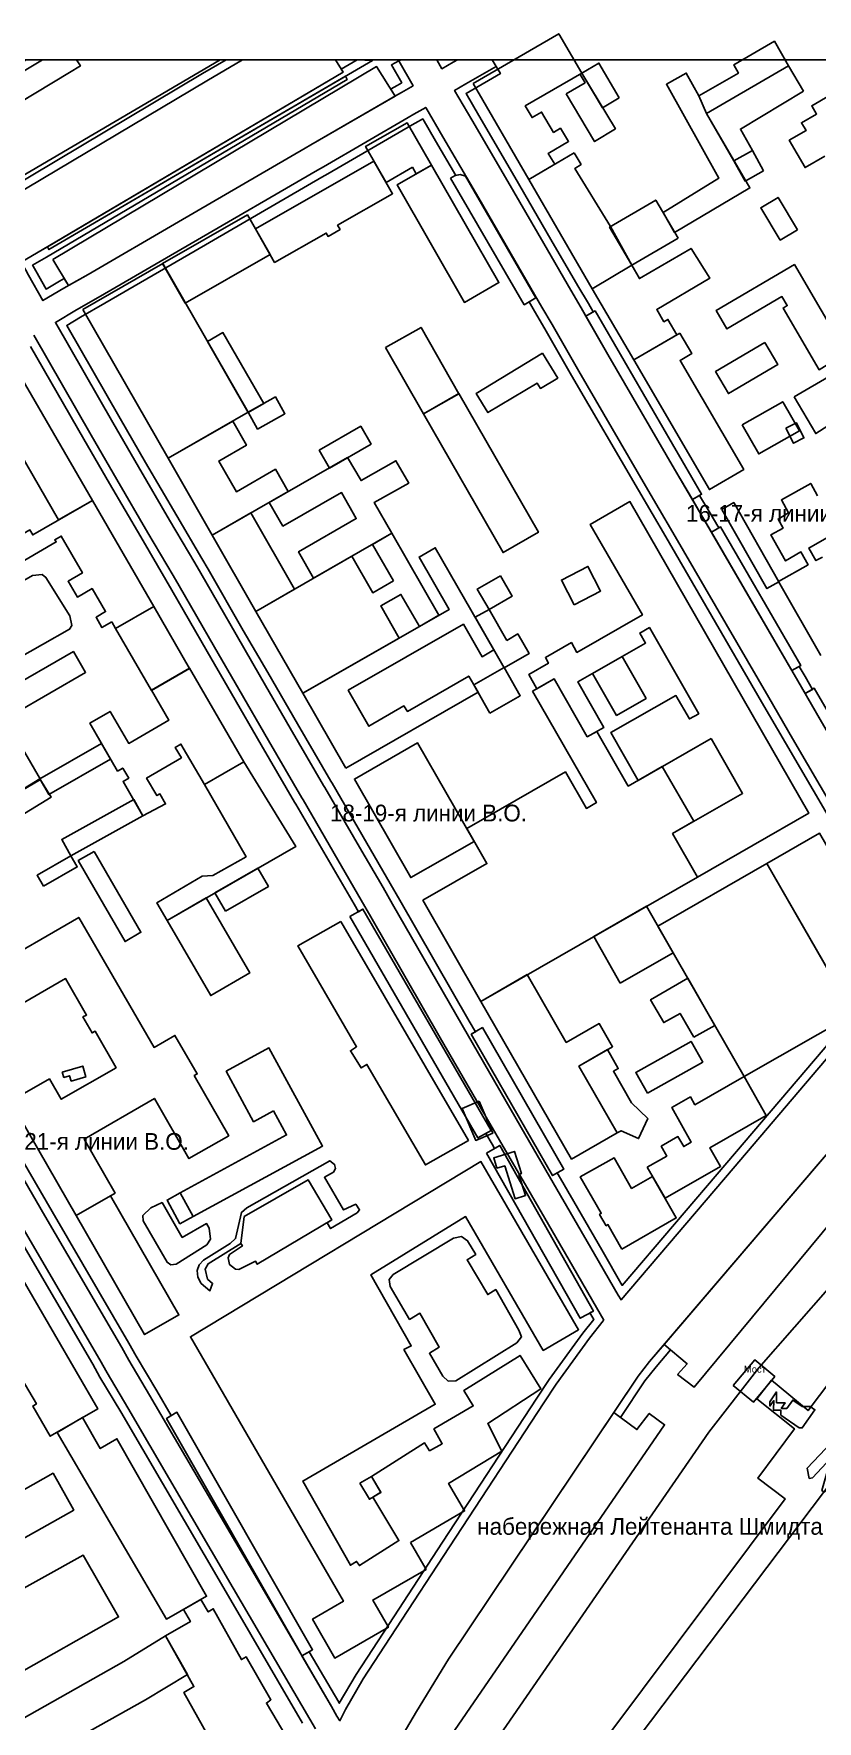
# Model space of a CAD drawing. Extents: x -1571 to 863, y -881 to 2148.
# Drawn here: x -625 to -344, y 1454 to 2059 of the extents above; entities that cross this region are included whole.
import ezdxf

# ---------------------------------------------------------------- set-up
doc = ezdxf.new("R2010")
doc.units = 0
for name, color, linetype in [('AREAS', 62, 'CONTINUOUS'), ('BRIDGES', 34, 'CONTINUOUS'), ('BUILDINGS_CONTEXT', 9, 'CONTINUOUS'), ('LABELS', 7, 'CONTINUOUS'), ('LAND_EDGE', 8, 'CONTINUOUS'), ('ROADS_CITY', 8, 'CONTINUOUS'), ('SIDEWALKS', 9, 'CONTINUOUS'), ('WATER', 5, 'CONTINUOUS')]:
    doc.layers.add(name, color=color, linetype=linetype)

msp = doc.modelspace()

# ---------------------------------------------------------------- linework, layer by layer
at = {"layer": 'AREAS'}
for points in [[(-644.819, 2025.546), (-633, 2005.7), (-557.7, 2050), (-609.177, 2050), (-607.787, 2047.74), (-611.666, 2045.353), (-642.304, 2027.03), (-644.01, 2026.026)], [(-619.656, 1982.827), (-619.1, 1981.9), (-503.1, 2049.7), (-508.6, 2050), (-514.33, 2046.644), (-513.655, 2045.501)], [(-617.7, 1978.3), (-612.077, 1968.959), (-605.05, 1972.997), (-572.66, 1991.791), (-527.247, 2018.199), (-525.146, 2019.399), (-494.978, 2036.923), (-501.6, 2047.5)], [(-475.1, 2007.5), (-448.7, 1962.1), (-444.5, 1964.6), (-469.8, 2008.2), (-471.7, 2008.8), (-473.5, 2008.4)], [(-426.584, 1957.991), (-418.702, 1944.197), (-394.819, 1903.126), (-388.416, 1892.216), (-385.1, 1894.1), (-423.3, 1959.9)], [(-370.6, 1919), (-364.6, 1908.6), (-350, 1916.9), (-356, 1927.3)], [(-381.574, 1880.497), (-352.714, 1830.831), (-349.5, 1832.7), (-378.3, 1882.4)], [(-644.2, 1853.2), (-643.7, 1850), (-635.8, 1835.5), (-634.5, 1834.6), (-631.1, 1834.7), (-611.7, 1845.7), (-610.9, 1847), (-611.6, 1850.5), (-620.2, 1864.3), (-621.5, 1865.3), (-625, 1865), (-643.4, 1854.4)], [(-347.95, 1822.61), (-342.112, 1812.515), (-326.811, 1786.313), (-322.304, 1778.506), (-319.1, 1780.4), (-344.7, 1824.5)], [(-511.2, 1742.6), (-465.3, 1663.2), (-460.5, 1665.9), (-506.5, 1745.3)], [(-467.7, 1700.4), (-438.5, 1649.7), (-434.5, 1652), (-463.7, 1702.8)], [(-398.504, 1589.149), (-390.3, 1582.2), (-393.7, 1578.4), (-387.8, 1573.8), (-287.3, 1695.1), (-292.5, 1699.2), (-301.9, 1687.8), (-308.879, 1694.101)], [(-462.2, 1657.8), (-428.6, 1598.5), (-423.9, 1601.1), (-457.5, 1660.5)], [(-565.9, 1615.6), (-565.7, 1613.3), (-564.5, 1611), (-561.4, 1608.4), (-560.4, 1611), (-562.3, 1612.6), (-563.1, 1616.1), (-562, 1618.1), (-550.3, 1625.3), (-549.1, 1635), (-526.2, 1648.2), (-517.7, 1633.8), (-519.4, 1632.8), (-518.1, 1630.7), (-508.6, 1636.3), (-507.7, 1637.4), (-509.1, 1639.4), (-513.5, 1637.4), (-520.3, 1649.1), (-517.1, 1650.9), (-516.3, 1652.2), (-516.7, 1653.7), (-518.4, 1655), (-548.2, 1638.1), (-550.1, 1636.5), (-552.2, 1627.1), (-554.1, 1625.4), (-563.7, 1619.4), (-565.2, 1617.7)], [(-554.8, 1620.2), (-554.3, 1617.8), (-552.2, 1616.1), (-551, 1616), (-545, 1619), (-544.4, 1617.9), (-517.7, 1633.8), (-526.2, 1648.2), (-549.1, 1635), (-550.3, 1625.3), (-549.7, 1624.5), (-554.3, 1621.4)], [(-585.4, 1635.4), (-585.3, 1633.5), (-576.7, 1618.6), (-575.4, 1617.7), (-573.5, 1617.9), (-562.5, 1624.9), (-561.2, 1626.9), (-561.6, 1630.9), (-562.6, 1632.5), (-571.3, 1627.5), (-578.5, 1640), (-582.6, 1638.1)], [(-497.1, 1612.4), (-496.7, 1609.9), (-489.8, 1598.1), (-486.1, 1600.3), (-479.2, 1588.1), (-482.7, 1586), (-477.9, 1577.8), (-476, 1576), (-473.2, 1576.1), (-451.4, 1589.7), (-449.7, 1591.9), (-450.6, 1594.3), (-458.9, 1608.8), (-461.8, 1607), (-469.2, 1619.5), (-466.1, 1621.4), (-469, 1626.3), (-471.2, 1627.8), (-474, 1627.3), (-495.7, 1614.2)], [(-576.9, 1562.6), (-529.067, 1478.572), (-528.388, 1477.407), (-524.6, 1479.6), (-573.2, 1564.8)], [(-493.482, 1447), (-481.6, 1439.2), (-398.4, 1560.3), (-403.9, 1564.4), (-408.3, 1558.6), (-416.605, 1564.691), (-475.842, 1476.269), (-487.261, 1457.503), (-490.941, 1451.336), (-493.394, 1447.186)]]:
    msp.add_lwpolyline(points, close=True, dxfattribs=at)
at = {"layer": 'BRIDGES'}
msp.add_lwpolyline([(-373.741, 1574.391), (-366.541, 1568.391), (-358.859, 1577.609), (-366.059, 1583.609)], close=True, dxfattribs=at)
at = {"layer": 'BUILDINGS_CONTEXT'}
for points in [[(-467, 2041.4), (-447.1, 2007), (-437.7, 2012.5), (-440.1, 2016.4), (-432.8, 2020.7), (-435.7, 2025.4), (-438.2, 2023.9), (-442.5, 2031.2), (-445.9, 2029.2), (-448.3, 2033.4), (-428, 2045.2), (-436.3, 2059.3)], [(-353.9, 2047.8), (-359, 2056.6), (-373.6, 2048.1), (-371.9, 2045.2), (-386.1, 2037), (-383.3, 2030.7)], [(-414.6, 2036.3), (-421.94, 2048.768), (-428, 2045.2), (-420.66, 2032.732)], [(-348.6, 2038.7), (-353.9, 2047.8), (-383.3, 2030.7), (-373.5, 2013.7), (-366.9, 2017.4), (-371.2, 2025.1)], [(-433.7, 2037.7), (-423.5, 2020.6), (-416, 2025.2), (-428, 2045.2), (-428.7, 2044.7), (-426.9, 2041.7)], [(-386.1, 2037), (-390.6, 2045.2), (-397.7, 2041.2), (-378.9, 2007.5), (-398.9, 1995.2), (-394.8, 1988), (-367.8, 2004), (-383.3, 2030.7)], [(-488.7, 2011.4), (-487.4, 2009), (-481.9, 2012.2), (-490.7, 2027.4), (-505.6, 2018.9), (-498.2, 2005.9)], [(-430.8, 2016.6), (-447.1, 2007), (-424.3, 1967.8), (-410.1, 1976.3), (-417.8, 1990.1), (-430.5, 2011), (-428.3, 2012.4)], [(-362.9, 2010.1), (-366.9, 2017.4), (-373.535, 2013.764), (-369.535, 2006.464)], [(-545, 1989.3), (-538.2, 1977.3), (-519.7, 1987.8), (-519, 1986.6), (-514.7, 1989.1), (-515.6, 1990.6), (-495.9, 2001.9), (-502.6, 2013.6)], [(-481.9, 2012.2), (-494.3, 2005.1), (-470.153, 1962.927), (-457.753, 1970.027)], [(-393.537, 1985.992), (-401.517, 1999.629), (-418.08, 1989.936), (-410.1, 1976.3)], [(-350.7, 1989), (-357.7, 2000.6), (-363.882, 1996.87), (-356.882, 1985.27)], [(-570.2, 1962.7), (-539.8, 1980.1), (-547.945, 1994.331), (-578.345, 1976.931)], [(-410.1, 1976.3), (-424.3, 1967.8), (-409.4, 1942.3), (-394, 1951.3), (-397.2, 1956.8), (-398.6, 1956), (-401.2, 1960.4), (-382.2, 1971.6), (-388.9, 1982.3), (-407.4, 1971.5)], [(-607, 1960.4), (-576.4, 1907), (-547.7, 1923.5), (-578.3, 1976.9)], [(-351.9, 1929.1), (-344.2, 1915.9), (-324, 1928.8), (-351.8, 1976.5), (-379.9, 1960), (-376, 1953.4), (-356.3, 1965), (-354.4, 1961.8), (-355.9, 1960.9), (-343, 1938.8), (-340.1, 1940.5), (-338.2, 1937.1)], [(-542.1, 1926.7), (-556.708, 1952.114), (-562.3, 1948.9), (-547.692, 1923.486)], [(-498.4, 1946.7), (-484.8, 1922.9), (-472.082, 1930.168), (-485.682, 1953.968)], [(-392.9, 1951.9), (-409.4, 1942.3), (-382.3, 1895.8), (-370, 1903), (-392.8, 1942.1), (-388.6, 1944.6)], [(-634.1, 1944.7), (-654.8, 1932.7), (-646.3, 1918.2), (-637.5, 1923.3), (-636.4, 1921.4), (-636.7, 1921.3), (-615.7, 1884.9), (-603.5, 1891.9)], [(-442.1, 1944.7), (-465.9, 1930.3), (-461.7, 1923.4), (-444.1, 1934), (-442.9, 1932.1), (-436.7, 1935.8)], [(-362.4, 1948.5), (-380.1, 1938.1), (-375.487, 1930.249), (-357.787, 1940.649)], [(-547.701, 1923.503), (-544.277, 1917.46), (-534.5, 1923), (-537.924, 1929.043)], [(-484.807, 1922.913), (-456.3, 1873.2), (-443.593, 1880.487), (-472.1, 1930.2)], [(-553.2, 1920.3), (-576.4, 1907), (-560.6, 1879.4), (-533.3, 1895.1), (-537.9, 1903.1), (-551.9, 1895), (-558.2, 1906), (-548.3, 1911.7)], [(-354.92, 1917.84), (-352.2, 1912.4), (-348.4, 1914.3), (-351.12, 1919.74)], [(-518.505, 1903.497), (-503.6, 1912.1), (-507.295, 1918.503), (-522.2, 1909.9)], [(-512, 1907.3), (-540.1, 1891.2), (-535.2, 1882.7), (-514.2, 1894.7), (-508.9, 1885.4), (-529.6, 1873.5), (-524.2, 1864), (-496.2, 1880.1), (-502.5, 1891.1), (-490.1, 1898.1), (-494.7, 1906.1), (-507.2, 1899)], [(-596.5, 1848.4), (-595.2, 1846), (-581.5, 1853.9), (-603.5, 1891.9), (-624.9, 1879.5), (-625.9, 1881.3), (-658.5, 1862.4), (-653.2, 1853.2), (-636.6, 1862.8), (-637.7, 1864.7), (-616.5, 1877), (-617, 1877.8), (-614.7, 1879.1), (-607.1, 1865.9), (-612.2, 1862.9), (-608.9, 1857.2), (-603.6, 1860.3), (-598.8, 1852), (-602.2, 1850), (-600.1, 1846.3)], [(-381.7, 1806.5), (-370.4, 1786.8), (-395.5, 1772.4), (-386.6, 1756.8), (-346.7, 1779.7), (-410.8, 1891.5), (-425, 1883.3), (-406.3, 1850.8), (-429.8, 1837.4), (-431.8, 1840.9), (-441.1, 1835.5), (-440, 1833.5), (-447.1, 1829.4), (-444.2, 1824.3), (-438, 1827.9), (-426.1, 1807.1), (-420.2, 1810.4), (-429.5, 1826.8), (-405.2, 1840.7), (-407.3, 1844.3), (-403.8, 1846.3), (-386.1, 1815.4), (-389.5, 1813.5), (-394.3, 1821.9), (-417.7, 1808.6), (-407.9, 1791.4)], [(-357.452, 1862.716), (-373.6, 1891.1), (-377.848, 1888.684), (-361.7, 1860.3)], [(-560.603, 1879.405), (-544.9, 1852.1), (-530.997, 1860.095), (-546.7, 1887.4)], [(-495.6, 1863), (-503, 1858.8), (-510.5, 1871.9), (-544.9, 1852.1), (-528.1, 1822.7), (-493.5, 1842.5), (-500.1, 1854.1), (-492.9, 1858.2), (-486.3, 1846.7), (-479.3, 1850.7), (-496.2, 1880.1), (-503.1, 1876.1)], [(-512.7, 1795.8), (-465.2, 1823.1), (-468.6, 1828.9), (-490.6, 1816.2), (-491.8, 1818.2), (-504.4, 1810.9), (-511.8, 1823.8), (-470.5, 1847.5), (-463.8, 1835.8), (-459.6, 1838.3), (-480.6, 1874.9), (-486.4, 1871.6), (-475.6, 1852.8), (-528.1, 1822.7)], [(-457.2, 1864.9), (-465.516, 1860.091), (-461.3, 1852.8), (-452.984, 1857.609)], [(-430.8, 1854.5), (-421.3, 1859.4), (-425.852, 1868.225), (-435.352, 1863.325)], [(-581.5, 1853.9), (-595.2, 1846), (-582.374, 1823.757), (-568.674, 1831.657)], [(-454.9, 1841.7), (-461.3, 1852.8), (-466.3, 1850), (-455.9, 1831.9), (-446.9, 1837), (-451, 1844)], [(-631.6, 1815.4), (-605.973, 1830.216), (-610.3, 1837.7), (-635.927, 1822.884)], [(-424.21, 1829.817), (-415.6, 1814.8), (-404.99, 1820.883), (-413.6, 1835.9)], [(-582.3, 1823.8), (-576.1, 1813.1), (-590.5, 1804.7), (-597.2, 1816.2), (-604.4, 1812), (-594.5, 1794.8), (-592.6, 1795.9), (-590.5, 1792.3), (-592.5, 1791.1), (-585.4, 1778.7), (-577.3, 1783), (-579.3, 1786.6), (-580.4, 1786), (-584.1, 1792.3), (-571.6, 1799.6), (-573.8, 1803.3), (-571.8, 1804.5), (-563.3, 1790), (-549.2, 1798.1), (-568.7, 1831.7)], [(-461, 1815.6), (-450.1, 1821.8), (-455.858, 1831.924), (-466.758, 1825.724)], [(-445.7, 1823.5), (-422.8, 1783.5), (-426.4, 1781.4), (-433.9, 1794.5), (-469.3, 1774.2), (-462.1, 1761.6), (-485, 1748.5), (-464.2, 1712.2), (-386.6, 1756.8), (-395.5, 1772.4), (-387.9, 1776.8), (-399.2, 1796.4), (-411.4, 1789.4), (-422.7, 1809), (-426.1, 1807.1), (-438, 1827.9)], [(-645.6, 1812.1), (-630.8, 1786.7), (-622.13, 1791.752), (-636.93, 1817.152)], [(-600.2, 1804.7), (-622.314, 1791.992), (-619.1, 1786.4), (-596.986, 1799.108)], [(-466.7, 1769.6), (-486.9, 1804.9), (-509.604, 1791.908), (-489.404, 1756.608)], [(-576.7, 1741.2), (-530.6, 1767.7), (-549.2, 1798.1), (-563.3, 1790), (-548.4, 1764.1), (-560.3, 1757.3), (-564.1, 1757.1), (-580.4, 1747.6)], [(-646.803, 1777.069), (-642.797, 1770.494), (-618.294, 1785.426), (-622.3, 1792)], [(-588.711, 1784.65), (-614.5, 1770.3), (-611.189, 1764.35), (-585.4, 1778.7)], [(-316.1, 1726), (-342.8, 1772.5), (-361.7, 1761.6), (-335, 1715.1)], [(-621.1, 1753.5), (-608.939, 1760.435), (-611.2, 1764.4), (-623.361, 1757.465)], [(-602.9, 1766), (-608.6, 1762.7), (-591.79, 1733.664), (-586.09, 1736.964)], [(-369.8, 1685.2), (-330.7, 1707.6), (-361.7, 1761.6), (-400.8, 1739.2)], [(-555.8, 1744.5), (-540.389, 1753.406), (-544.2, 1760), (-559.611, 1751.094)], [(-562.782, 1749.311), (-576.756, 1741.167), (-561.075, 1714.256), (-547.1, 1722.4)], [(-414.243, 1718.775), (-395.3, 1729.6), (-404.857, 1746.325), (-423.8, 1735.5)], [(-514.5, 1740.9), (-529.9, 1732.1), (-508.8, 1695.9), (-511, 1694.5), (-507.2, 1688.3), (-505.1, 1689.6), (-484.1, 1653.5), (-468.7, 1662.3)], [(-464.2, 1712.2), (-431.7, 1655.6), (-415.4, 1665), (-429.1, 1689), (-417, 1695.9), (-421.8, 1704.2), (-433.6, 1697.5), (-447.6, 1721.8)], [(-387.9, 1699.3), (-380.4, 1703.6), (-390.1, 1720.5), (-403.4, 1712.8), (-398.7, 1704.6), (-392.8, 1707.9)], [(-538.6, 1672.9), (-533.9, 1664.3), (-572, 1643.5), (-567.4, 1635), (-521, 1660.3), (-540.2, 1695.5), (-555.5, 1687.1), (-545.7, 1669)], [(-404.539, 1679.278), (-384.7, 1690.4), (-388.861, 1697.822), (-408.7, 1686.7)], [(-614.3, 1686.8), (-613.7, 1684.9), (-611.7, 1685.5), (-611.1, 1683.6), (-605.9, 1685.1), (-607, 1689)], [(-429.1, 1689), (-415.4, 1665), (-413.9, 1665.8), (-407.7, 1663), (-404.4, 1670.2), (-410.2, 1675.8), (-416.7, 1687.1), (-415, 1688.1), (-418.9, 1694.9)], [(-404.6, 1652.7), (-398.2, 1641.6), (-378.3, 1653), (-382.1, 1659.7), (-361.9, 1671.3), (-369.8, 1685.2), (-387.5, 1675.1), (-389.1, 1677.9), (-395.8, 1674.1), (-388.8, 1661.7), (-391.5, 1660.1), (-393.6, 1663.7), (-399.6, 1660.2), (-397.6, 1656.7)], [(-464.9, 1676.4), (-471, 1673.8), (-466.099, 1662.301), (-459.999, 1664.901)], [(-489.5, 1518.1), (-470.1, 1529.4), (-475.8, 1539.3), (-456.7, 1550.8), (-461.8, 1560.8), (-442.7, 1573.2), (-450.2, 1585.2), (-470.4, 1572.6), (-467, 1567.1), (-481.1, 1558.8), (-478.1, 1553.5), (-482.6, 1551), (-484.4, 1553.8), (-503.5, 1541.8), (-500.1, 1536.1), (-503, 1534.3), (-493.6, 1518.8), (-507.8, 1509.8), (-508.8, 1511.3), (-511, 1509.9), (-528.1, 1540.1), (-480.6, 1567.7), (-491.8, 1587.3), (-489.2, 1588.6), (-503.7, 1614.1), (-469.7, 1635), (-441.9, 1587), (-429.2, 1594.4), (-464.2, 1654.7), (-568.4, 1591.9), (-513.5, 1497), (-524.6, 1490.6), (-516.6, 1476.6), (-497.4, 1487.7), (-503, 1497.4), (-483.9, 1508.4)], [(-450.6, 1650.1), (-449.7, 1650.4), (-452.2, 1658.4), (-459.6, 1656.1), (-458.5, 1652.4), (-455.7, 1653.2), (-452, 1641.4), (-448.2, 1642.5)], [(-413.7, 1623.3), (-394.2, 1634.5), (-402.7, 1649.4), (-410.2, 1645.1), (-416.5, 1656.1), (-428.6, 1649.2), (-421.1, 1636.2), (-421.7, 1635.8), (-419.3, 1631.7), (-418.7, 1632.1)], [(-597.025, 1642.443), (-609.3, 1635.4), (-584.775, 1592.657), (-572.5, 1599.7)], [(-567.4, 1635), (-572, 1643.5), (-576.724, 1640.944), (-572.124, 1632.444)], [(-356.6, 1566.1), (-355.2, 1568.2), (-358.2, 1568.2), (-358.2, 1572.1), (-360.6, 1568.6), (-360.6, 1567), (-359.2, 1569), (-359.3, 1565.5), (-356.7, 1565.5), (-356.7, 1563.8), (-350.1, 1559.2), (-349, 1559.2), (-344.5, 1565.7), (-346.2, 1566.9), (-349.1, 1566.9), (-352.4, 1569.2), (-354.6, 1566.1)], [(-346.5, 1541.1), (-345.4, 1541.3), (-338.7, 1548.4), (-342, 1536.7), (-341.4, 1536.2), (-340.9, 1536.3), (-313.2, 1565.7), (-317.6, 1564.7), (-317.3, 1565.8), (-315.4, 1567.7), (-316.1, 1570.6), (-321.9, 1564.4), (-322.7, 1567.7), (-323.7, 1566.7), (-328.8, 1565.5), (-331.3, 1562.8), (-330.2, 1561.7), (-331.8, 1560), (-337.7, 1561.6), (-337, 1558.7), (-338.3, 1558.4), (-336.3, 1556.4), (-347.3, 1544.7)], [(-607.1, 1562.9), (-616.1, 1557.6), (-577, 1490.6), (-562.6, 1498.8), (-594.7, 1555.3), (-600.7, 1551.8)], [(-638.1, 1514), (-610.179, 1529.712), (-617.6, 1542.9), (-645.521, 1527.188)], [(-507.624, 1539.34), (-504.2, 1533.6), (-500.076, 1536.06), (-503.5, 1541.8)], [(-696.2, 1499.4), (-712.9, 1489.9), (-669.1, 1414.7), (-654.1, 1423.4), (-661, 1435), (-663.1, 1433.9), (-671, 1447.9), (-594.1, 1491.4), (-606.8, 1513.5), (-681, 1472.3)], [(-592.3, 1475.4), (-651.7, 1441.8), (-642.2, 1425.3), (-609, 1444.5), (-610.5, 1447.1), (-584.5, 1461.6), (-569.4, 1470.7), (-577.3, 1484.6)]]:
    msp.add_lwpolyline(points, close=True, dxfattribs=at)
for points in [[(-315.3, 2051.1), (-345.6, 2033.5), (-343.9, 2030.5), (-349.3, 2027.4), (-347.6, 2024.6), (-353.7, 2021.1), (-348, 2011.3), (-340.9, 2015.4)], [(-343.5, 1893.6), (-346, 1898), (-356.5, 1892.1), (-353.9, 1887.4), (-357.7, 1885.2), (-355.9, 1882), (-360.3, 1879.5), (-355, 1870.2), (-349.5, 1873.4), (-346.9, 1868.8), (-357.5, 1862.8), (-342.4, 1836.3)], [(-341.8, 1871.6), (-344.1, 1870.3), (-346.7, 1874.8), (-336, 1880.9)], [(-632.7, 1709.1), (-613.1, 1720.4), (-605.6, 1707.3), (-606.9, 1706.6), (-603.6, 1700.9), (-602.5, 1701.5), (-595, 1688.4), (-614.7, 1677.1), (-618.9, 1684.4), (-632.9, 1676.4), (-609.3, 1635.4), (-595.4, 1643.4), (-606.5, 1662.8), (-581.3, 1677.4), (-568.9, 1655.8), (-554.6, 1664), (-567, 1685.6), (-565.9, 1686.2), (-573.9, 1700), (-581.4, 1695.7), (-608.4, 1742.3), (-641.1, 1723.4)], [(-629.1, 1577.2), (-623.6, 1567.8), (-624.9, 1567), (-618.6, 1556.2), (-601.6, 1566), (-632.6, 1619.6)], [(-528.4, 1439), (-541.1, 1460.5), (-539.5, 1461.7), (-548.4, 1477.1), (-550.1, 1476.1), (-560.2, 1494.3), (-562, 1493.2), (-564.6, 1497.6), (-570.9, 1494), (-568.4, 1489.7), (-577.3, 1484.6), (-567.1, 1466.4), (-570.7, 1464.3), (-550.1, 1427.3)]]:
    msp.add_lwpolyline(points, dxfattribs=at)
at = {"layer": 'LAND_EDGE'}
msp.add_lwpolyline([(-647.5, 1015.4), (-596, 1214.5), (-590.3, 1234.5), (-597.7, 1247.6), (-591.6, 1270.5), (-588.2, 1272.6), (-532.9, 1339.1), (-520.2, 1356.5), (-480, 1416.2), (-382.5, 1557.7), (-364.6, 1580.7), (-339, 1609.9), (-270.6, 1692.2), (-152.4, 1815.1), (-37.8, 1912.8), (23.9, 1954.9), (42.3, 1966.3), (124.9, 2015), (193.5, 2050), (-1450, 2050), (-1450, 305)], dxfattribs=at)
msp.add_lwpolyline([(-419.1, 1448.3), (-411.5, 1443.1), (-258.4, 1646), (-265.3, 1651.5), (-324.2, 1574.6), (-334.4, 1582.1), (-346.9, 1565.4), (-360.1, 1576.3), (-365.3, 1569.6), (-351.8, 1558.9), (-365, 1541.2), (-355.2, 1533.8)], close=True, dxfattribs=at)
at = {"layer": 'ROADS_CITY'}
for points in [[(-642.304, 2027.03), (-611.666, 2045.353), (-607.787, 2047.74), (-609.177, 2050), (-621.43, 2050), (-646.896, 2034.77)], [(-629.054, 1977.364), (-621.465, 1981.758), (-513.655, 2045.501), (-516.315, 2050), (-549.653, 2050), (-562.474, 2042.419), (-632.558, 2000.629)], [(-342.112, 1812.515), (-350.609, 1827.209), (-385.019, 1886.426), (-394.819, 1903.126), (-418.702, 1944.197), (-428.308, 1961.008), (-432.019, 1967.326), (-441.709, 1984.009), (-454.612, 2006.315), (-467.517, 2028.423), (-473.652, 2038.954), (-469.635, 2041.312), (-458.75, 2047.606), (-460.134, 2050), (-472.589, 2050), (-474.165, 2049.088), (-478.179, 2046.733), (-480.069, 2050), (-492.992, 2050), (-493.696, 2049.593), (-488.532, 2040.665), (-492.753, 2038.196), (-494.846, 2036.999), (-525.146, 2019.399), (-527.247, 2018.199), (-572.66, 1991.791), (-605.05, 1972.997), (-613.761, 1967.991), (-621.233, 1963.599), (-626.401, 1972.748)], [(-317.152, 1718.809), (-373.767, 1652.291), (-414.001, 1605.127), (-415.007, 1606.857), (-423.504, 1621.552), (-438.306, 1647.156), (-449.806, 1666.955), (-471, 1703.645), (-495.891, 1747.029), (-499.299, 1753.043), (-507.711, 1767.465), (-520.201, 1788.947), (-520.602, 1789.649), (-532.606, 1810.256), (-543.206, 1828.656), (-552.004, 1843.751), (-564.613, 1865.768), (-566.823, 1869.485), (-575.816, 1884.873), (-587.012, 1903.965), (-596.2, 1919.845), (-616.786, 1955.774), (-609.239, 1960.209), (-600.55, 1965.203), (-568.14, 1984.009), (-522.753, 2010.401), (-520.654, 2011.601), (-490.354, 2029.201), (-488.247, 2030.404), (-484.006, 2032.886), (-477.883, 2022.377), (-464.988, 2000.285), (-452.091, 1977.991), (-442.381, 1961.274), (-438.692, 1954.992), (-429.098, 1938.203), (-405.181, 1897.074), (-395.381, 1880.374), (-360.991, 1821.191), (-352.488, 1806.485), (-337.189, 1780.287)], [(-624.552, 1951.224), (-604, 1915.355), (-594.788, 1899.435), (-583.584, 1880.327), (-574.577, 1864.915), (-572.387, 1861.232), (-559.796, 1839.249), (-550.994, 1824.144), (-540.394, 1805.744), (-528.398, 1785.151), (-527.999, 1784.453), (-515.489, 1762.935), (-507.101, 1748.557), (-503.709, 1742.571), (-478.8, 1699.155), (-457.594, 1662.445), (-446.094, 1642.644), (-431.296, 1617.048), (-422.793, 1602.343), (-420.192, 1597.869), (-420.412, 1597.612), (-420.336, 1597.547), (-425.275, 1591.335), (-437.242, 1574.906), (-441.621, 1568.185), (-475.522, 1516.584), (-494.728, 1487.074), (-506.406, 1469.154), (-512.794, 1458.234), (-514.797, 1454.125), (-515.831, 1455.799), (-517.803, 1459.25), (-545.213, 1506.268), (-583.021, 1570.981), (-590.405, 1583.454), (-592.997, 1588.04), (-620.511, 1635.264), (-646.408, 1679.759)], [(-490.941, 1451.336), (-487.261, 1457.503), (-475.842, 1476.269), (-407.838, 1577.778), (-403.753, 1583.002), (-300.367, 1704.069)], [(-628.289, 1630.736), (-600.803, 1583.56), (-598.195, 1578.946), (-590.779, 1566.419), (-552.987, 1501.732), (-525.597, 1454.75), (-523.569, 1451.201)]]:
    msp.add_lwpolyline(points, dxfattribs=at)
at = {"layer": 'SIDEWALKS'}
for points in [[(-671.486, 2050), (-658.442, 2027.718), (-651.842, 2031.843), (-648.59, 2033.774), (-646.896, 2034.77), (-621.43, 2050), (-627.275, 2050), (-648.426, 2037.351), (-650.116, 2036.357), (-653.403, 2034.405), (-657.413, 2031.898), (-668.01, 2050)], [(-653.803, 2020.004), (-641.212, 1998.566), (-639.919, 1996.329), (-632.558, 2000.629), (-562.474, 2042.419), (-549.653, 2050), (-555.547, 2050), (-564.006, 2044.998), (-634.083, 2003.212), (-638.832, 2000.438), (-649.738, 2019.007), (-645.597, 2021.595), (-643.284, 2022.968), (-644.819, 2025.546), (-647.158, 2024.157)], [(-496.571, 2039.467), (-494.978, 2036.923), (-494.846, 2036.999), (-492.753, 2038.196), (-488.532, 2040.665), (-493.696, 2049.593), (-496.293, 2048.091), (-492.623, 2041.747), (-494.254, 2040.793), (-496.344, 2039.599)], [(-480.069, 2050), (-478.179, 2046.733), (-474.165, 2049.088), (-472.589, 2050)], [(-473.652, 2038.954), (-467.517, 2028.423), (-454.612, 2006.315), (-441.709, 1984.009), (-432.019, 1967.326), (-428.308, 1961.008), (-426.584, 1957.991), (-423.991, 1959.499), (-425.712, 1962.512), (-429.428, 1968.839), (-439.114, 1985.513), (-452.018, 2007.822), (-464.925, 2029.934), (-469.555, 2037.88), (-468.124, 2038.72), (-457.248, 2045.009), (-458.75, 2047.606), (-469.635, 2041.312)], [(-629.054, 1977.364), (-627.403, 1974.45), (-626.401, 1972.748), (-621.233, 1963.599), (-613.761, 1967.991), (-612.077, 1968.959), (-613.624, 1971.529), (-615.269, 1970.584), (-620.122, 1967.732), (-623.802, 1974.246), (-624.805, 1975.95), (-624.979, 1976.257), (-619.95, 1979.169), (-512.128, 2042.919), (-512.789, 2044.037), (-619.1, 1981.9), (-619.656, 1982.827), (-621.465, 1981.758)], [(-388.416, 1892.216), (-385.019, 1886.426), (-381.574, 1880.497), (-378.98, 1882.005), (-382.428, 1887.938), (-385.808, 1893.698)], [(-352.714, 1830.831), (-350.609, 1827.209), (-347.95, 1822.61), (-345.356, 1824.118), (-348.014, 1828.713), (-350.12, 1832.339)], [(-416.605, 1564.691), (-414.184, 1562.915), (-405.407, 1576.017), (-401.43, 1581.103), (-396.215, 1587.21), (-398.504, 1589.149), (-403.753, 1583.002), (-407.838, 1577.778)]]:
    msp.add_lwpolyline(points, close=True, dxfattribs=at)
for points in [[(-337.189, 1780.287), (-352.488, 1806.485), (-360.991, 1821.191), (-395.381, 1880.374), (-405.181, 1897.074), (-429.098, 1938.203), (-438.692, 1954.992), (-442.381, 1961.274), (-452.091, 1977.991), (-464.988, 2000.285), (-477.883, 2022.377), (-484.006, 2032.886), (-488.247, 2030.404), (-490.354, 2029.201), (-520.654, 2011.601), (-522.753, 2010.401), (-568.14, 1984.009), (-600.55, 1965.203), (-609.239, 1960.209), (-616.786, 1955.774), (-596.2, 1919.845), (-587.012, 1903.965), (-575.816, 1884.873), (-566.823, 1869.485), (-564.613, 1865.768), (-552.004, 1843.751), (-543.206, 1828.656), (-532.606, 1810.256), (-520.602, 1789.649), (-520.201, 1788.947), (-507.711, 1767.465), (-499.299, 1753.043), (-495.891, 1747.029), (-471, 1703.645), (-449.806, 1666.955), (-438.306, 1647.156), (-423.504, 1621.552), (-415.007, 1606.857), (-414.001, 1605.127), (-373.767, 1652.291), (-317.152, 1718.809)], [(-319.428, 1720.764), (-376.05, 1654.237), (-413.532, 1610.299), (-420.907, 1623.054), (-435.711, 1648.66), (-436.862, 1650.642), (-438.5, 1649.7), (-467.7, 1700.4), (-466.186, 1701.309), (-468.4, 1705.142), (-493.285, 1748.515), (-496.698, 1754.538), (-505.119, 1768.974), (-517.602, 1790.445), (-518.004, 1791.148), (-530.01, 1811.76), (-540.611, 1830.16), (-549.406, 1845.252), (-562.022, 1867.28), (-564.239, 1871.009), (-573.227, 1886.389), (-584.419, 1905.475), (-593.6, 1921.342), (-612.708, 1954.691), (-607.731, 1957.616), (-599.049, 1962.605), (-566.633, 1981.415), (-521.254, 2007.802), (-519.156, 2009.001), (-488.856, 2026.601), (-486.746, 2027.807), (-485.085, 2028.779), (-480.475, 2020.866), (-473.233, 2008.459), (-471.7, 2008.8), (-469.8, 2008.2), (-444.5, 1964.6), (-446.939, 1963.148), (-444.972, 1959.761), (-441.288, 1953.488), (-431.697, 1936.705), (-407.771, 1895.56), (-397.972, 1878.862), (-363.586, 1819.687), (-355.082, 1804.978), (-339.783, 1778.781)], [(-625.651, 1947.107), (-606.6, 1913.858), (-597.381, 1897.925), (-586.173, 1878.811), (-577.161, 1863.391), (-574.978, 1859.72), (-562.394, 1837.748), (-553.589, 1822.64), (-542.99, 1804.24), (-530.996, 1783.652), (-530.598, 1782.955), (-518.081, 1761.426), (-509.702, 1747.062), (-508.163, 1744.345), (-506.5, 1745.3), (-460.5, 1665.9), (-462.428, 1664.815), (-460.19, 1660.941), (-459.325, 1659.452), (-457.5, 1660.5), (-423.9, 1601.1), (-425.141, 1600.413), (-423.768, 1598.051), (-427.663, 1593.153), (-439.713, 1576.609), (-444.131, 1569.827), (-478.033, 1518.226), (-497.242, 1488.712), (-508.959, 1470.732), (-515.003, 1460.398), (-515.204, 1460.749), (-525.792, 1478.91), (-528.388, 1477.407), (-517.803, 1459.25), (-515.831, 1455.799), (-514.797, 1454.125), (-512.794, 1458.234), (-506.406, 1469.154), (-494.728, 1487.074), (-475.522, 1516.584), (-441.621, 1568.185), (-437.242, 1574.906), (-425.275, 1591.335), (-420.336, 1597.547), (-420.412, 1597.612), (-420.192, 1597.869), (-422.793, 1602.343), (-431.296, 1617.048), (-446.094, 1642.644), (-457.594, 1662.445), (-478.8, 1699.155), (-503.709, 1742.571), (-507.101, 1748.557), (-515.489, 1762.935), (-527.999, 1784.453), (-528.398, 1785.151), (-540.394, 1805.744), (-550.994, 1824.144), (-559.796, 1839.249), (-572.387, 1861.232), (-574.577, 1864.915), (-583.584, 1880.327), (-594.788, 1899.435), (-604, 1915.355), (-624.552, 1951.224)], [(-646.408, 1679.759), (-620.511, 1635.264), (-592.997, 1588.04), (-590.405, 1583.454), (-583.021, 1570.981), (-545.213, 1506.268), (-529.067, 1478.572), (-576.9, 1562.6), (-575.23, 1563.593), (-580.435, 1572.502), (-587.808, 1584.956), (-590.395, 1589.533), (-617.919, 1636.774), (-643.813, 1681.264)], [(-630.881, 1629.226), (-603.405, 1582.067), (-600.792, 1577.444), (-593.365, 1564.898), (-555.578, 1500.22), (-528.196, 1453.251)], [(-523.569, 1451.201), (-525.597, 1454.75), (-552.987, 1501.732), (-590.779, 1566.419), (-598.195, 1578.946), (-600.803, 1583.56), (-628.289, 1630.736)]]:
    msp.add_lwpolyline(points, dxfattribs=at)
at = {"layer": 'WATER'}
msp.add_lwpolyline([(-419.1, 1448.3), (-355.2, 1533.8), (-365, 1541.2), (-351.8, 1558.9), (-365.3, 1569.6), (-360.1, 1576.3), (-346.9, 1565.4), (-334.4, 1582.1), (-324.2, 1574.6), (-265.3, 1651.5), (-258.4, 1646), (-411.5, 1443.1)], close=True, dxfattribs=at)
msp.add_lwpolyline([(-339, 1609.9), (-364.6, 1580.7), (-382.5, 1557.7), (-480, 1416.2), (-520.2, 1356.5), (-532.9, 1339.1), (-588.2, 1272.6), (-591.6, 1270.5), (-597.7, 1247.6), (-590.3, 1234.5), (-596, 1214.5), (-647.5, 1015.4)], dxfattribs=at)

# ---------------------------------------------------------------- texts
at = {"layer": 'LABELS'}
for s, height, p in [('16-17-я линии В.О.', 6, (-390.708, 1884.266)), ('18-19-я линии В.О.', 6, (-518.315, 1776.75)), ('20-21-я линии В.О.', 6, (-639.511, 1658.963)), ('Мост', 2.5, (-369.9, 1579)), ('набережная Лейтенанта Шмидта', 6, (-465.537, 1520.854))]:
    msp.add_text(s, height=height, dxfattribs=at).set_placement(p)

doc.saveas('drawing.dxf')
